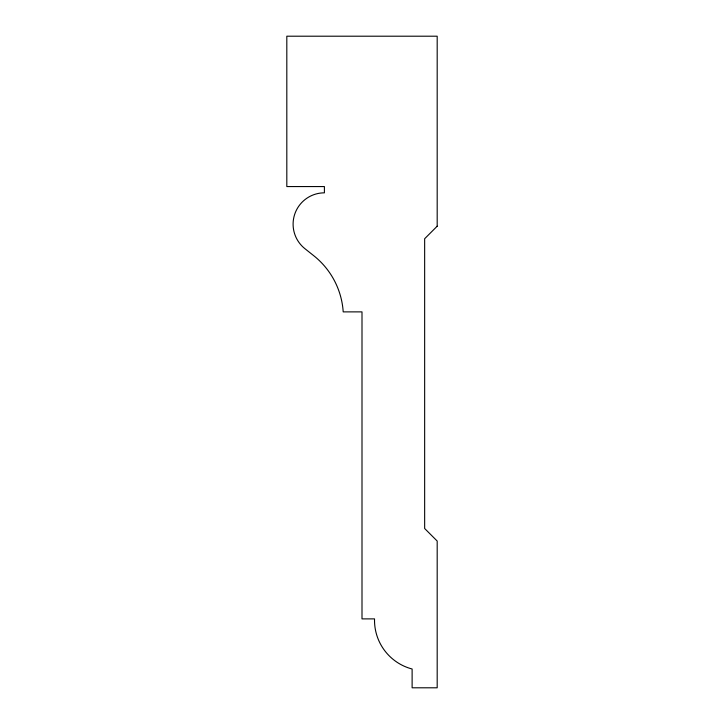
<?xml version="1.0" encoding="UTF-8"?>
<svg xmlns="http://www.w3.org/2000/svg" width="724" height="724" viewBox="0 0 724 724"><rect width="100%" height="100%" fill="white"/><g stroke="black" fill="none" stroke-linecap="round" stroke-linejoin="round"><path stroke-width="1.09" d="M437.187 226.196L424.653 238.73L424.653 528.502L437.187 541.036L437.187 687.8L412.119 687.8L412.119 669.003A50.372 50.372 0 0 1 374.534 618.884L362 618.884L362 311.881L343.203 311.881A78.301 78.301 0 0 0 313.782 255.735L304.922 248.685A31.331 31.331 0 0 1 324.406 192.837L324.406 186.566L286.813 186.566L286.813 36.2L437.187 36.2L437.187 226.196"/></g></svg>
